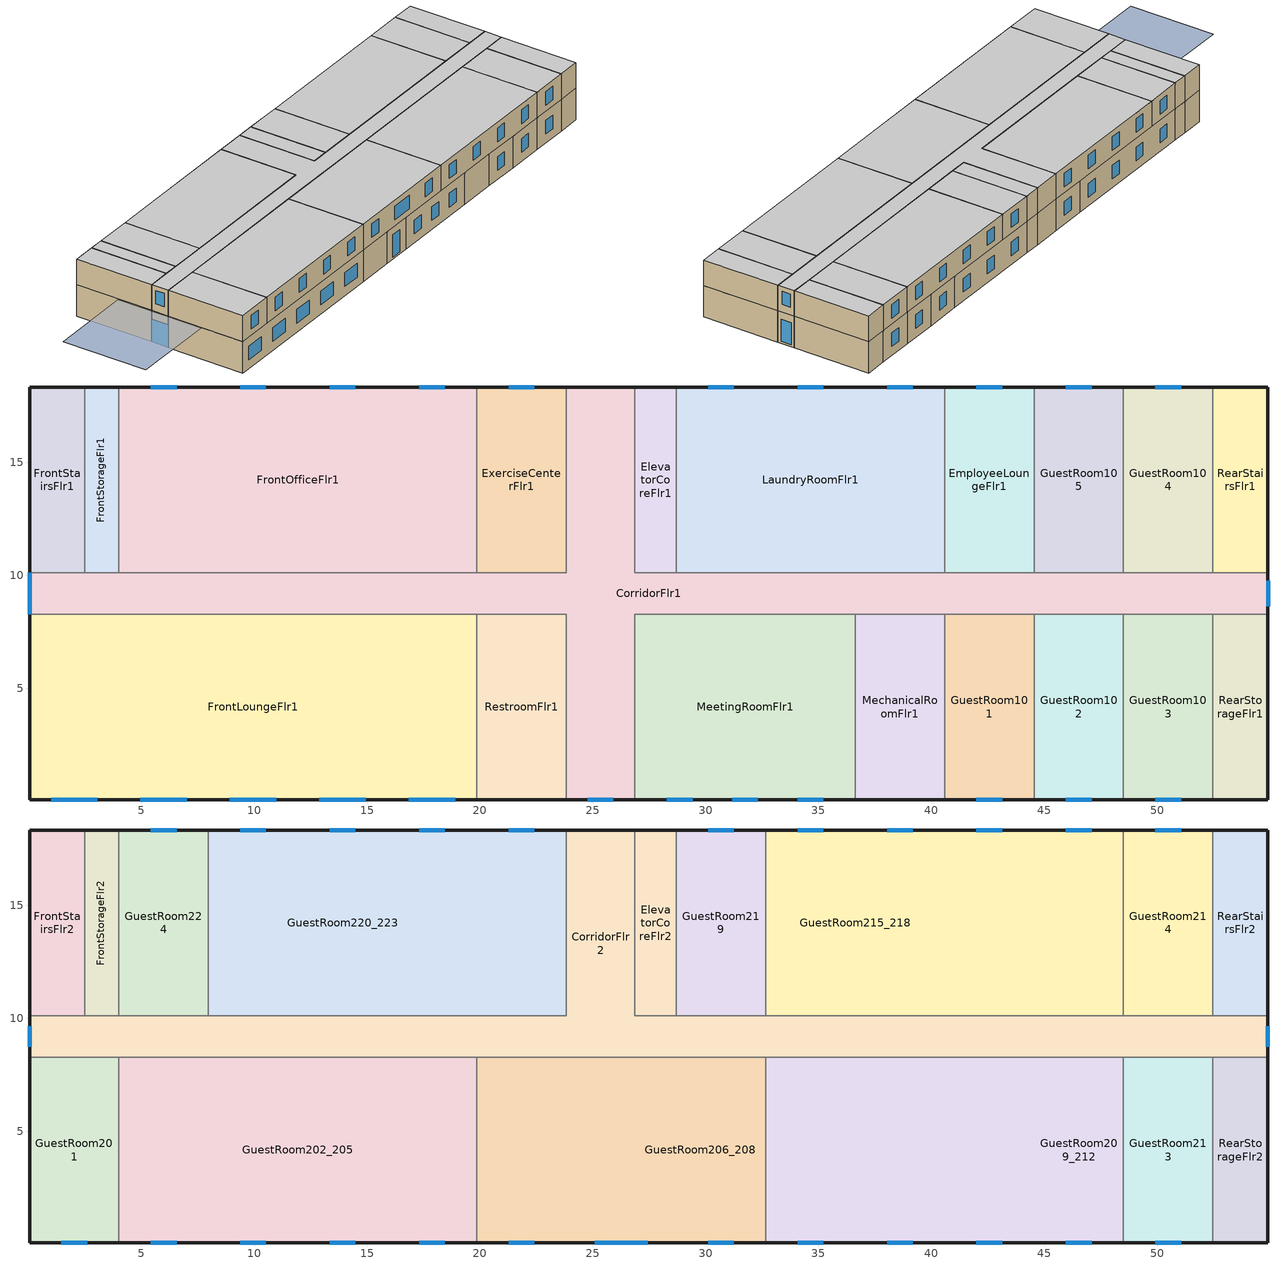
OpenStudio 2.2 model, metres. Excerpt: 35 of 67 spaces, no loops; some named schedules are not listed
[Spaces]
GuestRoom103
 floor ground: 52.47,8.28 52.47,0.05 48.51,0.05 48.51,8.28 z0
 wall outside: 48.51,0.05 52.47,0.05 z0:3.35
 wall to CorridorFlr1: 52.47,8.28 48.51,8.28 z0:3.35
 wall to RearStorageFlr1: 52.47,0.05 52.47,8.28 z0:3.35
 wall to GuestRoom102: 48.51,8.28 48.51,0.05 z0:3.35
 window: 49.92,0.05 51.06,0.05 z0.95:2.4
FrontStorageFlr1
 floor ground: 4.01,18.34 4.01,10.11 2.49,10.11 2.49,18.34 z0
 wall outside: 4.01,18.34 2.49,18.34 z0:3.35
 wall to FrontOfficeFlr1: 4.01,10.11 4.01,18.34 z0:3.35
 wall to CorridorFlr1: 2.49,10.11 4.01,10.11 z0:3.35
 wall to FrontStairsFlr1: 2.49,18.34 2.49,10.11 z0:3.35
CorridorFlr1
 floor ground: 26.87,18.34 26.87,10.11 54.91,10.11 54.91,8.28 26.87,8.28 26.87,0.05 23.82,0.05 23.82,8.28 0.05,8.28 0.05,10.11 23.82,10.11 23.82,18.34 z0
 wall outside: 0.05,10.11 0.05,8.28 / 23.82,0.05 26.87,0.05 / 54.91,8.28 54.91,10.11 / 26.87,18.34 23.82,18.34 z0:3.35
 wall to RearStairsFlr1: 54.91,10.11 52.47,10.11 z0:3.35
 wall to FrontLoungeFlr1: 0.05,8.28 19.86,8.28 z0:3.35
 wall to GuestRoom104: 52.47,10.11 48.51,10.11 z0:3.35
 wall to LaundryRoomFlr1: 40.59,10.11 28.7,10.11 z0:3.35
 wall to MeetingRoomFlr1: 26.87,0.05 26.87,8.28 36.62,8.28 z0:3.35
 wall to ElevatorCoreFlr1: 28.7,10.11 26.87,10.11 26.87,18.34 z0:3.35
 wall to RestroomFlr1: 19.86,8.28 23.82,8.28 23.82,0.05 z0:3.35
 wall to GuestRoom102: 44.55,8.28 48.51,8.28 z0:3.35
 wall to FrontStairsFlr1: 2.49,10.11 0.05,10.11 z0:3.35
 wall to RearStorageFlr1: 52.47,8.28 54.91,8.28 z0:3.35
 wall to MechanicalRoomFlr1: 36.62,8.28 40.59,8.28 z0:3.35
 wall to ExerciseCenterFlr1: 23.82,18.34 23.82,10.11 19.86,10.11 z0:3.35
 wall to EmployeeLoungeFlr1: 44.55,10.11 40.59,10.11 z0:3.35
 wall to GuestRoom101: 40.59,8.28 44.55,8.28 z0:3.35
 wall to GuestRoom105: 48.51,10.11 44.55,10.11 z0:3.35
 wall to FrontOfficeFlr1: 19.86,10.11 4.01,10.11 z0:3.35
 window: 0.05,10.11 0.05,8.28 z0:2.44; 24.78,0.05 25.92,0.05 / 54.91,8.62 54.91,9.76 z0.19:2.55
MechanicalRoomFlr1
 floor ground: 40.59,8.28 40.59,0.05 36.62,0.05 36.62,8.28 z0
 wall outside: 36.62,0.05 40.59,0.05 z0:3.35
 wall to GuestRoom101: 40.59,0.05 40.59,8.28 z0:3.35
 wall to MeetingRoomFlr1: 36.62,8.28 36.62,0.05 z0:3.35
FrontLoungeFlr1
 floor ground: 19.86,8.28 19.86,0.05 0.05,0.05 0.05,8.28 z0
 wall outside: 0.05,8.28 0.05,0.05 19.86,0.05 z0:3.35
 wall to RestroomFlr1: 19.86,0.05 19.86,8.28 z0:3.35
 window: 16.85,0.05 18.91,0.05 / 12.89,0.05 14.94,0.05 / 8.93,0.05 10.98,0.05 / 1,0.05 3.06,0.05 / 4.97,0.05 7.02,0.05 z0.95:2.4
GuestRoom102
 floor ground: 48.51,8.28 48.51,0.05 44.55,0.05 44.55,8.28 z0
 wall outside: 44.55,0.05 48.51,0.05 z0:3.35
 wall to GuestRoom101: 44.55,8.28 44.55,0.05 z0:3.35
 window: 45.96,0.05 47.1,0.05 z0.95:2.4
GuestRoom104
 floor ground: 52.47,18.34 52.47,10.11 48.51,10.11 48.51,18.34 z0
 wall outside: 52.47,18.34 48.51,18.34 z0:3.35
 wall to GuestRoom105: 48.51,18.34 48.51,10.11 z0:3.35
 wall to RearStairsFlr1: 52.47,10.11 52.47,18.34 z0:3.35
 window: 51.06,18.34 49.92,18.34 z0.95:2.4
ExerciseCenterFlr1
 floor ground: 23.82,18.34 23.82,10.11 19.86,10.11 19.86,18.34 z0
 wall outside: 23.82,18.34 19.86,18.34 z0:3.35
 wall to FrontOfficeFlr1: 19.86,18.34 19.86,10.11 z0:3.35
 window: 22.41,18.34 21.27,18.34 z0.95:2.4
FrontStairsFlr1
 floor ground: 2.49,18.34 2.49,10.11 0.05,10.11 0.05,18.34 z0
 wall outside: 2.49,18.34 0.05,18.34 0.05,10.11 z0:3.35
RestroomFlr1
 floor ground: 23.82,8.28 23.82,0.05 19.86,0.05 19.86,8.28 z0
 wall outside: 19.86,0.05 23.82,0.05 z0:3.35
MeetingRoomFlr1
 floor ground: 36.62,8.28 36.62,0.05 26.87,0.05 26.87,8.28 z0
 wall outside: 26.87,0.05 36.62,0.05 z0:3.35
 window: 34.07,0.05 35.21,0.05 / 28.28,0.05 29.42,0.05 / 31.18,0.05 32.32,0.05 z0.95:2.4
LaundryRoomFlr1
 floor ground: 40.59,18.34 40.59,10.11 28.7,10.11 28.7,18.34 z0
 wall outside: 40.59,18.34 28.7,18.34 z0:3.35
 wall to EmployeeLoungeFlr1: 40.59,10.11 40.59,18.34 z0:3.35
 wall to ElevatorCoreFlr1: 28.7,18.34 28.7,10.11 z0:3.35
 window: 39.18,18.34 38.04,18.34 / 31.25,18.34 30.11,18.34 / 35.21,18.34 34.07,18.34 z0.95:2.4
FrontOfficeFlr1
 floor ground: 19.86,18.34 19.86,10.11 4.01,10.11 4.01,18.34 z0
 wall outside: 19.86,18.34 4.01,18.34 z0:3.35
 window: 14.49,18.34 13.35,18.34 / 10.52,18.34 9.39,18.34 / 18.45,18.34 17.31,18.34 / 6.56,18.34 5.42,18.34 z0.95:2.4
ElevatorCoreFlr1
 floor ground: 28.7,18.34 28.7,10.11 26.87,10.11 26.87,18.34 z0
 wall outside: 28.7,18.34 26.87,18.34 z0:3.35
RearStairsFlr1
 floor ground: 54.91,18.34 54.91,10.11 52.47,10.11 52.47,18.34 z0
 wall outside: 54.91,10.11 54.91,18.34 52.47,18.34 z0:3.35
EmployeeLoungeFlr1
 floor ground: 44.55,18.34 44.55,10.11 40.59,10.11 40.59,18.34 z0
 wall outside: 44.55,18.34 40.59,18.34 z0:3.35
 wall to GuestRoom105: 44.55,10.11 44.55,18.34 z0:3.35
 window: 43.14,18.34 42,18.34 z0.95:2.4
RearStorageFlr1
 floor ground: 54.91,8.28 54.91,0.05 52.47,0.05 52.47,8.28 z0
 wall outside: 52.47,0.05 54.91,0.05 54.91,8.28 z0:3.35
GuestRoom101
 floor ground: 44.55,8.28 44.55,0.05 40.59,0.05 40.59,8.28 z0
 wall outside: 40.59,0.05 44.55,0.05 z0:3.35
 window: 42,0.05 43.14,0.05 z0.95:2.4
GuestRoom105
 floor ground: 48.51,18.34 48.51,10.11 44.55,10.11 44.55,18.34 z0
 wall outside: 48.51,18.34 44.55,18.34 z0:3.35
 window: 47.1,18.34 45.96,18.34 z0.95:2.4
CorridorFlr2
 floor to CorridorFlr1: 26.87,18.34 26.87,10.11 54.91,10.11 54.91,8.28 0.05,8.28 0.05,10.11 23.82,10.11 23.82,18.34 z3.35
 wall outside: 0.05,10.11 0.05,8.28 / 54.91,8.28 54.91,10.11 / 26.87,18.34 23.82,18.34 z3.35:6.1
 wall to GuestRoom201: 0.05,8.28 4.01,8.28 z3.35:6.1
 wall to GuestRoom213: 48.51,8.28 52.47,8.28 z3.35:6.1
 wall to GuestRoom219: 32.66,10.11 28.7,10.11 z3.35:6.1
 wall to GuestRoom209_212: 32.66,8.28 48.51,8.28 z3.35:6.1
 wall to FrontStorageFlr2: 4.01,10.11 2.49,10.11 z3.35:6.1
 wall to RearStairsFlr2: 54.91,10.11 52.47,10.11 z3.35:6.1
 wall to ElevatorCoreFlr2: 28.7,10.11 26.87,10.11 26.87,18.34 z3.35:6.1
 wall to GuestRoom215_218: 48.51,10.11 32.66,10.11 z3.35:6.1
 wall to RearStorageFlr2: 52.47,8.28 54.91,8.28 z3.35:6.1
 wall to FrontStairsFlr2: 2.49,10.11 0.05,10.11 z3.35:6.1
 wall to GuestRoom206_208: 19.86,8.28 32.66,8.28 z3.35:6.1
 wall to GuestRoom220_223: 23.82,18.34 23.82,10.11 7.97,10.11 z3.35:6.1
 wall to GuestRoom202_205: 4.01,8.28 19.86,8.28 z3.35:6.1
 wall to GuestRoom224: 7.97,10.11 4.01,10.11 z3.35:6.1
 wall to GuestRoom214: 52.47,10.11 48.51,10.11 z3.35:6.1
 window: 0.05,9.66 0.05,8.73 / 54.91,8.73 54.91,9.66 z4.19:5.61
 ceiling to CorridorFlr3: 54.91,8.28 54.91,10.11 26.87,10.11 26.87,18.34 23.82,18.34 23.82,10.11 0.05,10.11 0.05,8.28 z6.1
GuestRoom201
 floor to FrontLoungeFlr1: 4.01,8.28 4.01,0.05 0.05,0.05 0.05,8.28 z3.35
 wall outside: 0.05,8.28 0.05,0.05 4.01,0.05 z3.35:6.1
 wall to GuestRoom202_205: 4.01,0.05 4.01,8.28 z3.35:6.1
 window: 1.46,0.05 2.6,0.05 z4:5.45
 ceiling to GuestRoom301: 4.01,0.05 4.01,8.28 0.05,8.28 0.05,0.05 z6.1
GuestRoom220_223
 floor to FrontOfficeFlr1: 19.86,18.34 19.86,10.11 7.97,10.11 7.97,18.34 z3.35
 floor to ExerciseCenterFlr1: 23.82,18.34 23.82,10.11 19.86,10.11 19.86,18.34 z3.35
 wall outside: 23.82,18.34 7.97,18.34 z3.35:6.1
 wall to GuestRoom224: 7.97,18.34 7.97,10.11 z3.35:6.1
 window: 22.41,18.34 21.27,18.34 / 18.45,18.34 17.31,18.34 / 14.49,18.34 13.35,18.34 / 10.52,18.34 9.39,18.34 z4:5.45
 ceiling to GuestRoom320_323: 23.82,10.11 23.82,18.34 7.97,18.34 7.97,10.11 z6.1
GuestRoom202_205
 floor to FrontLoungeFlr1: 19.86,8.28 19.86,0.05 4.01,0.05 4.01,8.28 z3.35
 wall outside: 4.01,0.05 19.86,0.05 z3.35:6.1
 wall to GuestRoom206_208: 19.86,0.05 19.86,8.28 z3.35:6.1
 window: 17.31,0.05 18.45,0.05 / 9.39,0.05 10.52,0.05 / 13.35,0.05 14.49,0.05 / 5.42,0.05 6.56,0.05 z4:5.45
 ceiling to GuestRoom302_305: 19.86,0.05 19.86,8.28 4.01,8.28 4.01,0.05 z6.1
GuestRoom219
 floor to LaundryRoomFlr1: 32.66,18.34 32.66,10.11 28.7,10.11 28.7,18.34 z3.35
 wall outside: 32.66,18.34 28.7,18.34 z3.35:6.1
 wall to GuestRoom215_218: 32.66,10.11 32.66,18.34 z3.35:6.1
 wall to ElevatorCoreFlr2: 28.7,18.34 28.7,10.11 z3.35:6.1
 window: 31.25,18.34 30.11,18.34 z4:5.45
 ceiling to GuestRoom319: 32.66,10.11 32.66,18.34 28.7,18.34 28.7,10.11 z6.1
GuestRoom215_218
 floor to EmployeeLoungeFlr1: 44.55,18.34 44.55,10.11 40.59,10.11 40.59,18.34 z3.35
 floor to LaundryRoomFlr1: 40.59,18.34 40.59,10.11 32.66,10.11 32.66,18.34 z3.35
 floor to GuestRoom105: 48.51,18.34 48.51,10.11 44.55,10.11 44.55,18.34 z3.35
 wall outside: 48.51,18.34 32.66,18.34 z3.35:6.1
 wall to GuestRoom214: 48.51,10.11 48.51,18.34 z3.35:6.1
 window: 43.14,18.34 42,18.34 / 39.18,18.34 38.04,18.34 / 47.1,18.34 45.96,18.34 / 35.21,18.34 34.07,18.34 z4:5.45
 ceiling to GuestRoom315_318: 48.51,10.11 48.51,18.34 32.66,18.34 32.66,10.11 z6.1
GuestRoom213
 floor to GuestRoom103: 52.47,8.28 52.47,0.05 48.51,0.05 48.51,8.28 z3.35
 wall outside: 48.51,0.05 52.47,0.05 z3.35:6.1
 wall to GuestRoom209_212: 48.51,8.28 48.51,0.05 z3.35:6.1
 wall to RearStorageFlr2: 52.47,0.05 52.47,8.28 z3.35:6.1
 window: 49.92,0.05 51.06,0.05 z4:5.45
 ceiling to GuestRoom313: 52.47,0.05 52.47,8.28 48.51,8.28 48.51,0.05 z6.1
FrontStorageFlr2
 floor to FrontStorageFlr1: 4.01,18.34 4.01,10.11 2.49,10.11 2.49,18.34 z3.35
 wall outside: 4.01,18.34 2.49,18.34 z3.35:6.1
 wall to FrontStairsFlr2: 2.49,18.34 2.49,10.11 z3.35:6.1
 wall to GuestRoom224: 4.01,10.11 4.01,18.34 z3.35:6.1
 ceiling to FrontStorageFlr3: 4.01,10.11 4.01,18.34 2.49,18.34 2.49,10.11 z6.1
GuestRoom206_208
 floor to RestroomFlr1: 23.82,8.28 23.82,0.05 19.86,0.05 19.86,8.28 z3.35
 floor to CorridorFlr1: 26.87,8.28 26.87,0.05 23.82,0.05 23.82,8.28 z3.35
 floor to MeetingRoomFlr1: 32.66,8.28 32.66,0.05 26.87,0.05 26.87,8.28 z3.35
 wall outside: 19.86,0.05 32.66,0.05 z3.35:6.1
 wall to GuestRoom209_212: 32.66,0.05 32.66,8.28 z3.35:6.1
 window: 25.08,0.05 27.44,0.05 / 21.27,0.05 22.41,0.05 / 30.11,0.05 31.25,0.05 z4:5.45
 ceiling to GuestRoom306_308: 32.66,0.05 32.66,8.28 19.86,8.28 19.86,0.05 z6.1
RearStorageFlr2
 floor to RearStorageFlr1: 54.91,8.28 54.91,0.05 52.47,0.05 52.47,8.28 z3.35
 wall outside: 52.47,0.05 54.91,0.05 54.91,8.28 z3.35:6.1
 ceiling to RearStorageFlr3: 54.91,0.05 54.91,8.28 52.47,8.28 52.47,0.05 z6.1
ElevatorCoreFlr2
 floor to ElevatorCoreFlr1: 28.7,18.34 28.7,10.11 26.87,10.11 26.87,18.34 z3.35
 wall outside: 28.7,18.34 26.87,18.34 z3.35:6.1
 ceiling to ElevatorCoreFlr3: 28.7,10.11 28.7,18.34 26.87,18.34 26.87,10.11 z6.1
GuestRoom224
 floor to FrontOfficeFlr1: 7.97,18.34 7.97,10.11 4.01,10.11 4.01,18.34 z3.35
 wall outside: 7.97,18.34 4.01,18.34 z3.35:6.1
 window: 6.56,18.34 5.42,18.34 z4:5.45
 ceiling to GuestRoom324: 7.97,10.11 7.97,18.34 4.01,18.34 4.01,10.11 z6.1
RearStairsFlr2
 floor to RearStairsFlr1: 54.91,18.34 54.91,10.11 52.47,10.11 52.47,18.34 z3.35
 wall outside: 54.91,10.11 54.91,18.34 52.47,18.34 z3.35:6.1
 wall to GuestRoom214: 52.47,18.34 52.47,10.11 z3.35:6.1
 ceiling to RearStairsFlr3: 54.91,10.11 54.91,18.34 52.47,18.34 52.47,10.11 z6.1
FrontStairsFlr2
 floor to FrontStairsFlr1: 2.49,18.34 2.49,10.11 0.05,10.11 0.05,18.34 z3.35
 wall outside: 2.49,18.34 0.05,18.34 0.05,10.11 z3.35:6.1
 ceiling to FrontStairsFlr3: 2.49,10.11 2.49,18.34 0.05,18.34 0.05,10.11 z6.1
GuestRoom209_212
 floor to GuestRoom102: 48.51,8.28 48.51,0.05 44.55,0.05 44.55,8.28 z3.35
 floor to GuestRoom101: 44.55,8.28 44.55,0.05 40.59,0.05 40.59,8.28 z3.35
 floor to MeetingRoomFlr1: 36.62,8.28 36.62,0.05 32.66,0.05 32.66,8.28 z3.35
 floor to MechanicalRoomFlr1: 40.59,8.28 40.59,0.05 36.62,0.05 36.62,8.28 z3.35
 wall outside: 32.66,0.05 48.51,0.05 z3.35:6.1
 window: 34.07,0.05 35.21,0.05 / 38.04,0.05 39.18,0.05 / 45.96,0.05 47.1,0.05 / 42,0.05 43.14,0.05 z4:5.45
 ceiling to GuestRoom309_312: 48.51,0.05 48.51,8.28 32.66,8.28 32.66,0.05 z6.1
GuestRoom214
 floor to GuestRoom104: 52.47,18.34 52.47,10.11 48.51,10.11 48.51,18.34 z3.35
 wall outside: 52.47,18.34 48.51,18.34 z3.35:6.1
 window: 51.06,18.34 49.92,18.34 z4:5.45
 ceiling to GuestRoom314: 52.47,10.11 52.47,18.34 48.51,18.34 48.51,10.11 z6.1
shading: 0,4.57 0,13.72 -9.14,13.72 -9.14,4.57 z3.35
[Site]
Resolute_NU_CAN: Latitude {deg}=74.72; Longitude {deg}=-94.98; Time Zone {hr}=-6; Elevation {m}=67; Terrain=Suburbs
[Building]
-SmallHotel-NECB HDD Method-CAN_NU_Resolute.719240_CWEC.epw created: 2017-11-09 21:56:26 +0000: North Axis {deg}=180; Default Construction Set=NECB 2011 - SmHotel - WholeBuilding - NECB HDD Method at hdd = 12471.0; Standards Number of Stories=4; Standards Number of Above Ground Stories=0; Standards Building Type=SmallHotel
[Site:WaterMainsTemperature]
Calculation Method=Correlation; Annual Average Outdoor Air Temperature {C}=-16.5333; Maximum Difference In Monthly Average Outdoor Air Temperatures {deltaC}=35.9
[Site:GroundTemperature:BuildingSurface]
19.527, 19.502, 19.536, 19.598, 20.002, 21.64, 22.225, 22.375, 21.449, 20.121, 19.802, 19.633
[SizingPeriod:DesignDay] Barometric Pressure {Pa}=100523; Sky Clearness=0; Rain Indicator=0; Snow Indicator=0; Day of Month=21; Daylight Saving Time Indicator=0; Humidity Indicating Type=Wetbulb; Dry-Bulb Temperature Range Modifier Type=DefaultMultipliers
Name | Maximum Dry-Bulb Temperature {C} | Daily Dry-Bulb Temperature Range {deltaC} | Humidity Indicating Conditions at Maximum Dry-Bulb | Wind Speed {m/s} | Wind Direction {deg} | Month | Day Type | Solar Model Indicator | ASHRAE Taub | ASHRAE Taud
Resolute Ann Htg 99.6% Condns DB | -42.5 | 0 | -42.5 | 4 | 330 | 2 | WinterDesignDay | ASHRAEClearSky
Resolute Ann Clg .4% Condns DB=>MWB | 10.8 | 4.7 | 7.7 | 5.6 | 140 | 7 | SummerDesignDay | ASHRAETau | 0.332 | 2.238
[Material:NoMass] Thermal Absorptance=0.9; Solar Absorptance=0.7
Name | Roughness | Thermal Resistance {m2-K/W} | Visible Absorptance
CP02 CARPET PAD | VeryRough | 0.21648 | 0.8
Typical Insulation R-13.06 1 | Smooth | 6.78179 | 0.7
Typical Carpet Pad 1 | Smooth | 0.21648 | 0.8
Typical Insulation R-10.11 1 | Smooth | 5.19354 | 0.7
Typical Insulation R-19.63 1 | Smooth | 7.04224 | 0.7
Typical Carpet Pad 2 | Smooth | 2.57255 | 0.8
Typical Carpet Pad 3 | Smooth | 4.69593 | 0.8
Typical Insulation R-0.58 1 | Smooth | 0.624982 | 0.7
Typical Insulation R-1.15 1 | Smooth | 0.625 | 0.7
[Material]
Name | Roughness | Thickness {m} | Conductivity {W/m-K} | Density {kg/m3} | Specific Heat {J/kg-K} | Thermal Absorptance | Solar Absorptance | Visible Absorptance
100mm Normalweight concrete floor | MediumSmooth | 0.1016 | 2.31 | 2322 | 832
G01 13mm gypsum board | Smooth | 0.0127 | 0.16 | 800 | 1090 | 0.9 | 0.7 | 0.5
G05 25mm wood | MediumSmooth | 0.0254 | 0.15 | 608 | 1630 | 0.9 | 0.5 | 0.5
4 in. Normalweight Concrete Floor 1 | MediumRough | 0.1016 | 2.31 | 2322 | 832 | 0.9 | 0.7 | 0.7
1IN Stucco 1 | Smooth | 0.0253 | 0.6918 | 1858 | 837 | 0.9 | 0.7 | 0.92
8IN CONCRETE HW RefBldg 1 | Rough | 0.2032 | 1.311 | 2240 | 836.8 | 0.9 | 0.7 | 0.7
1/2IN Gypsum 1 | Smooth | 0.0127 | 0.16 | 784.9 | 830 | 0.9 | 0.4 | 0.4
Metal Roof Surface 1; F08 Metal surface 1 | Smooth | 0.0008 | 45.28 | 7824 | 500 | 0.9 | 0.7 | 0.7
6 in. Normalweight Concrete Floor 1; 6 in. Normalweight Concrete Floor 2 | MediumRough | 0.1524 | 2.31 | 2322 | 832 | 0.9 | 0.7 | 0.7
[Construction]
Typical Interior Floor: 100mm Normalweight concrete floor, CP02 CARPET PAD
Typical Interior Wall: G01 13mm gypsum board, G01 13mm gypsum board
Typical Interior Ceiling: CP02 CARPET PAD, 100mm Normalweight concrete floor
Typical Interior Window: Clear 3mm
Typical Interior Door; Typical Interior Partition: G05 25mm wood
Customized opaque construction Typical Insulated Exterior Mass Floor R-15.63 to conductance of 0.142: Typical Insulation R-13.06 1, 4 in. Normalweight Concrete Floor 1, Typical Carpet Pad 1
Customized opaque construction Typical Insulated Exterior Mass Wall R-12.5 to conductance of 0.183: 1IN Stucco 1, 8IN CONCRETE HW RefBldg 1, Typical Insulation R-10.11 1, 1/2IN Gypsum 1
Customized opaque construction Typical Insulated Metal Building Roof R-20.41 to conductance of 0.142: Metal Roof Surface 1, Typical Insulation R-19.63 1
Customized opaque construction Typical Insulated Carpeted 6in Slab Floor to conductance of 0.379: 6 in. Normalweight Concrete Floor 1, Typical Carpet Pad 2
Customized opaque construction Typical Insulated Carpeted 6in Slab Floor to conductance of 0.21: 6 in. Normalweight Concrete Floor 2, Typical Carpet Pad 3
Customized Fenestration: cond=0.160 tvis=0.220 tsol=0.232: Customized Fenestration:: cond=0.160 tvis=0.220 tsol=0.232
Customized opaque construction Typical Insulated Metal Door R-1.43 to conductance of 1.6: F08 Metal surface 1, Typical Insulation R-0.58 1
Customized Fenestration: cond=0.160 tvis=0.441 tsol=0.279: Customized Fenestration:: cond=0.160 tvis=0.441 tsol=0.279
Customized opaque construction Typical Overhead Door R-2.0 to conductance of 1.6: Typical Insulation R-1.15 1
Customized Fenestration: cond=0.160 tvis=0.294 tsol=0.332: Customized Fenestration:: cond=0.160 tvis=0.294 tsol=0.332
Customized Fenestration: cond=0.160 tvis=0.898 tsol=0.837: Customized Fenestration:: cond=0.160 tvis=0.898 tsol=0.837
[DefaultConstructionSet]
NECB 2011 - SmHotel - WholeBuilding - NECB HDD Method at hdd = 12471.0: Default Exterior Surface Constructions=NECB 2011 - SmHotel - WholeBuilding - NECB HDD Method at hdd = 12471.0; Default Interior Surface Constructions=Default Surface Constructions 2; Default Ground Contact Surface Constructions=NECB 2011 - SmHotel - WholeBuilding - NECB HDD Method at hdd = 12471.0 1; Default Exterior SubSurface Constructions=NECB 2011 - SmHotel - WholeBuilding - NECB HDD Method at hdd = 12471.0; Default Interior SubSurface Constructions=Default Sub Surface Constructions 2; Interior Partition Construction=Typical Interior Partition
[DefaultSurfaceConstructions]
Name | Floor Construction | Wall Construction | Roof Ceiling Construction
Default Surface Constructions 2 | Typical Interior Floor | Typical Interior Wall | Typical Interior Ceiling
NECB 2011 - SmHotel - WholeBuilding - NECB HDD Method at hdd = 12471.0 | Customized opaque construction Typical Insulated Exterior Mass Floor R-15.63 to conductance of 0.142 | Customized opaque construction Typical Insulated Exterior Mass Wall R-12.5 to conductance of 0.183 | Customized opaque construction Typical Insulated Metal Building Roof R-20.41 to conductance of 0.142
NECB 2011 - SmHotel - WholeBuilding - NECB HDD Method at hdd = 12471.0 1 | Customized opaque construction Typical Insulated Carpeted 6in Slab Floor to conductance of 0.379 | Customized opaque construction Typical Insulated Carpeted 6in Slab Floor to conductance of 0.21 | Customized opaque construction Typical Insulated Carpeted 6in Slab Floor to conductance of 0.21
[DefaultSubSurfaceConstructions]
Name | Fixed Window Construction | Operable Window Construction | Door Construction | Glass Door Construction | Overhead Door Construction | Skylight Construction | Tubular Daylight Dome Construction | Tubular Daylight Diffuser Construction
Default Sub Surface Constructions 2 | Typical Interior Window | Typical Interior Window | Typical Interior Door
NECB 2011 - SmHotel - WholeBuilding - NECB HDD Method at hdd = 12471.0 | Customized Fenestration: cond=0.160 tvis=0.220 tsol=0.232 | Customized Fenestration: cond=0.160 tvis=0.220 tsol=0.232 | Customized opaque construction Typical Insulated Metal Door R-1.43 to conductance of 1.6 | Customized Fenestration: cond=0.160 tvis=0.441 tsol=0.279 | Customized opaque construction Typical Overhead Door R-2.0 to conductance of 1.6 | Customized Fenestration: cond=0.160 tvis=0.294 tsol=0.332 | Customized Fenestration: cond=0.160 tvis=0.898 tsol=0.837 | Customized Fenestration: cond=0.160 tvis=0.898 tsol=0.837
[WindowMaterial:Glazing]
Clear 3mm: Optical Data Type=SpectralAverage; Thickness {m}=0.003; Solar Transmittance at Normal Incidence=0.837; Front Side Solar Reflectance at Normal Incidence=0.075; Back Side Solar Reflectance at Normal Incidence=0.075; Visible Transmittance at Normal Incidence=0.898; Front Side Visible Reflectance at Normal Incidence=0.081; Back Side Visible Reflectance at Normal Incidence=0.081; Infrared Transmittance at Normal Incidence=0; Front Side Infrared Hemispherical Emissivity=0.84; Back Side Infrared Hemispherical Emissivity=0.84; Conductivity {W/m-K}=0.9; Dirt Correction Factor for Solar and Visible Transmittance=1; Solar Diffusing=No
[WindowMaterial:SimpleGlazingSystem] U-Factor {W/m2-K}=1.6; Solar Heat Gain Coefficient=0.6; Visible Transmittance=0.21
Customized Fenestration:: cond=0.160 tvis=0.220 tsol=0.232; Customized Fenestration:: cond=0.160 tvis=0.441 tsol=0.279; Customized Fenestration:: cond=0.160 tvis=0.294 tsol=0.332; Customized Fenestration:: cond=0.160 tvis=0.898 tsol=0.837
[Space]
Name | Space Type | Building Story | Thermal Zone
GuestRoom103 | Space Function Hway lodging - rooms | BuildingStory1 | Sp-GuestRoom103 Sys-1 Flr-1 Sch-F HPlcmt-south ZN
GuestRoom209_212 | Space Function Hway lodging - rooms | BuildingStory2 | Sp-GuestRoom209_212 Sys-1 Flr-2 Sch-F HPlcmt-south ZN
CorridorFlr2 | Space Function Corr. >= 2.4m wide-sch-F | BuildingStory2 | Sp-CorridorFlr2 Sys-3 Flr-2 Sch-F HPlcmt-north ZN
FrontStairsFlr2 | Space Function Stairway-sch-F | BuildingStory2 | Sp-FrontStairsFlr2 Sys-3 Flr-2 Sch-F HPlcmt-west ZN
FrontStorageFlr1 | Space Function Storage area - occsens | BuildingStory1 | Sp-FrontStorageFlr1 Sys-4 Flr-1 Sch-E HPlcmt-north ZN
GuestRoom105 | Space Function Hway lodging - rooms | BuildingStory1 | Sp-GuestRoom105 Sys-1 Flr-1 Sch-F HPlcmt-north ZN
CorridorFlr1 | Space Function Corr. >= 2.4m wide-sch-F | BuildingStory1 | Sp-CorridorFlr1 Sys-3 Flr-1 Sch-F HPlcmt-north ZN
GuestRoom224 | Space Function Hway lodging - rooms | BuildingStory2 | Sp-GuestRoom224 Sys-1 Flr-2 Sch-F HPlcmt-north ZN
MechanicalRoomFlr1 | Space Function Electrical/Mechanical-sch-F | BuildingStory1 | Sp-MechanicalRoomFlr1 Sys-3 Flr-1 Sch-F HPlcmt-south ZN
GuestRoom215_218 | Space Function Hway lodging - rooms | BuildingStory2 | Sp-GuestRoom215_218 Sys-1 Flr-2 Sch-F HPlcmt-north ZN
GuestRoom201 | Space Function Hway lodging - rooms | BuildingStory2 | Sp-GuestRoom201 Sys-1 Flr-2 Sch-F HPlcmt-west ZN
ElevatorCoreFlr1 | Space Function Lobby - elevator | BuildingStory1 | Sp-ElevatorCoreFlr1 Sys-3 Flr-1 Sch-C HPlcmt-north ZN
GuestRoom220_223 | Space Function Hway lodging - rooms | BuildingStory2 | Sp-GuestRoom220_223 Sys-1 Flr-2 Sch-F HPlcmt-north ZN
FrontLoungeFlr1 | Space Function Hotel/Motel - lobby | BuildingStory1 | Sp-FrontLoungeFlr1 Sys-3 Flr-1 Sch-H HPlcmt-south ZN
GuestRoom101 | Space Function Hway lodging - rooms | BuildingStory1 | Sp-GuestRoom101 Sys-1 Flr-1 Sch-F HPlcmt-south ZN
GuestRoom102 | Space Function Hway lodging - rooms | BuildingStory1 | Sp-GuestRoom102 Sys-1 Flr-1 Sch-F HPlcmt-south ZN
GuestRoom202_205 | Space Function Hway lodging - rooms | BuildingStory2 | Sp-GuestRoom202_205 Sys-1 Flr-2 Sch-F HPlcmt-south ZN
GuestRoom104 | Space Function Hway lodging - rooms | BuildingStory1 | Sp-GuestRoom104 Sys-1 Flr-1 Sch-F HPlcmt-north ZN
ExerciseCenterFlr1 | Space Function Gym - fitness | BuildingStory1 | Sp-ExerciseCenterFlr1 Sys-3 Flr-1 Sch-B HPlcmt-north ZN
FrontStairsFlr1 | Space Function Stairway-sch-F | BuildingStory1 | Sp-FrontStairsFlr1 Sys-3 Flr-1 Sch-F HPlcmt-west ZN
RestroomFlr1 | Space Function Washroom-sch-F | BuildingStory1 | Sp-RestroomFlr1 Sys-3 Flr-1 Sch-F HPlcmt-south ZN
GuestRoom219 | Space Function Hway lodging - rooms | BuildingStory2 | Sp-GuestRoom219 Sys-1 Flr-2 Sch-F HPlcmt-north ZN
GuestRoom213 | Space Function Hway lodging - rooms | BuildingStory2 | Sp-GuestRoom213 Sys-1 Flr-2 Sch-F HPlcmt-south ZN
MeetingRoomFlr1 | Space Function Electrical/Mechanical-sch-F | BuildingStory1 | Sp-MeetingRoomFlr1 Sys-3 Flr-1 Sch-F HPlcmt-south ZN
RearStorageFlr2 | Space Function Storage area - occsens | BuildingStory2 | Sp-RearStorageFlr2 Sys-4 Flr-2 Sch-E HPlcmt-east ZN
FrontStorageFlr2 | Space Function Storage area - occsens | BuildingStory2 | Sp-FrontStorageFlr2 Sys-4 Flr-2 Sch-E HPlcmt-north ZN
RearStairsFlr1 | Space Function Stairway-sch-F | BuildingStory1 | Sp-RearStairsFlr1 Sys-3 Flr-1 Sch-F HPlcmt-east ZN
GuestRoom206_208 | Space Function Hway lodging - rooms | BuildingStory2 | Sp-GuestRoom206_208 Sys-1 Flr-2 Sch-F HPlcmt-south ZN
ElevatorCoreFlr2 | Space Function Lobby - elevator | BuildingStory2 | Sp-ElevatorCoreFlr2 Sys-3 Flr-2 Sch-C HPlcmt-north ZN
RearStorageFlr1 | Space Function Storage area - occsens | BuildingStory1 | Sp-RearStorageFlr1 Sys-4 Flr-1 Sch-E HPlcmt-east ZN
LaundryRoomFlr1 | Space Function Storage area - occsens | BuildingStory1 | Sp-LaundryRoomFlr1 Sys-4 Flr-1 Sch-E HPlcmt-north ZN
FrontOfficeFlr1 | Space Function Office - enclosed | BuildingStory1 | Sp-FrontOfficeFlr1 Sys-3 Flr-1 Sch-A HPlcmt-north ZN
EmployeeLoungeFlr1 | Space Function Lounge/recreation | BuildingStory1 | Sp-EmployeeLoungeFlr1 Sys-3 Flr-1 Sch-B HPlcmt-north ZN
RearStairsFlr2 | Space Function Stairway-sch-F | BuildingStory2 | Sp-RearStairsFlr2 Sys-3 Flr-2 Sch-F HPlcmt-east ZN
GuestRoom214 | Space Function Hway lodging - rooms | BuildingStory2 | Sp-GuestRoom214 Sys-1 Flr-2 Sch-F HPlcmt-north ZN
[BuildingStory]
BuildingStory1; BuildingStory2
[SpaceType] Standards Building Type=Space Function
Name | Default Schedule Set | Design Specification Outdoor Air Object | Standards Space Type
Space Function Corr. >= 2.4m wide-sch-F | Space Function Corr. >= 2.4m wide-sch-F Schedule Set | Space Function Corr. >= 2.4m wide-sch-F Ventilation | Corr. >= 2.4m wide-sch-F
Space Function Lobby - elevator | Space Function Lobby - elevator Schedule Set | Space Function Lobby - elevator Ventilation | Lobby - elevator
Space Function Lounge/recreation | Space Function Lounge/recreation Schedule Set | Space Function Lounge/recreation Ventilation | Lounge/recreation
Space Function Gym - fitness | Space Function Gym - fitness Schedule Set | Space Function Gym - fitness Ventilation | Gym - fitness
Space Function Hotel/Motel - lobby | Space Function Hotel/Motel - lobby Schedule Set | Space Function Hotel/Motel - lobby Ventilation | Hotel/Motel - lobby
Space Function Office - enclosed | Space Function Office - enclosed Schedule Set | Space Function Office - enclosed Ventilation | Office - enclosed
Space Function Stairway-sch-F | Space Function Stairway-sch-F Schedule Set | Space Function Stairway-sch-F Ventilation | Stairway-sch-F
Space Function Storage area - occsens | Space Function Storage area - occsens Schedule Set | Space Function Storage area - occsens Ventilation | Storage area - occsens
Space Function Hway lodging - rooms | Space Function Hway lodging - rooms Schedule Set | Space Function Hway lodging - rooms Ventilation | Hway lodging - rooms
Space Function Electrical/Mechanical-sch-F | Space Function Electrical/Mechanical-sch-F Schedule Set | Space Function Electrical/Mechanical-sch-F Ventilation | Electrical/Mechanical-sch-F
Space Function Washroom-sch-F | Space Function Washroom-sch-F Schedule Set | Space Function Washroom-sch-F Ventilation | Washroom-sch-F
[People:Definition] Number of People Calculation Method=People/Area; Fraction Radiant=0.3
Name | People per Space Floor Area {person/m2}
Space Function Corr. >= 2.4m wide-sch-F People Definition; Space Function Storage area - occsens People Definition | 0.0100104
Space Function Electrical/Mechanical-sch-F People Definition; Space Function Stairway-sch-F People Definition | 0.0049514
Space Function Gym - fitness People Definition | 0.199993
Space Function Hotel/Motel - lobby People Definition; Space Function Lobby - elevator People Definition; Space Function Lounge/recreation People Definition | 0.0999967
Space Function Hway lodging - rooms People Definition | 0.0400417
Space Function Office - enclosed People Definition | 0.0500522
Space Function Washroom-sch-F People Definition | 0.0333681
[People] Work Efficiency Schedule=Work Efficiency Schedule; Clothing Insulation Schedule=Clothing Schedule; Air Velocity Schedule=Air Velocity Schedule
Name | People Definition | Space or SpaceType
Space Function Corr. >= 2.4m wide-sch-F People | Space Function Corr. >= 2.4m wide-sch-F People Definition | Space Function Corr. >= 2.4m wide-sch-F
Space Function Electrical/Mechanical-sch-F People | Space Function Electrical/Mechanical-sch-F People Definition | Space Function Electrical/Mechanical-sch-F
Space Function Gym - fitness People | Space Function Gym - fitness People Definition | Space Function Gym - fitness
Space Function Hotel/Motel - lobby People | Space Function Hotel/Motel - lobby People Definition | Space Function Hotel/Motel - lobby
Space Function Hway lodging - rooms People | Space Function Hway lodging - rooms People Definition | Space Function Hway lodging - rooms
Space Function Lobby - elevator People | Space Function Lobby - elevator People Definition | Space Function Lobby - elevator
Space Function Lounge/recreation People | Space Function Lounge/recreation People Definition | Space Function Lounge/recreation
Space Function Office - enclosed People | Space Function Office - enclosed People Definition | Space Function Office - enclosed
Space Function Stairway-sch-F People | Space Function Stairway-sch-F People Definition | Space Function Stairway-sch-F
Space Function Storage area - occsens People | Space Function Storage area - occsens People Definition | Space Function Storage area - occsens
Space Function Washroom-sch-F People | Space Function Washroom-sch-F People Definition | Space Function Washroom-sch-F
[Lights:Definition] Design Level Calculation Method=Watts/Area; Fraction Radiant=0.5; Fraction Visible=0.2
Name | Watts per Space Floor Area {W/m2}
Space Function Corr. >= 2.4m wide-sch-F Lights Definition | 7.09994
Space Function Electrical/Mechanical-sch-F Lights Definition | 13.2999
Space Function Gym - fitness Lights Definition | 9.79992
Space Function Hotel/Motel - lobby Lights Definition | 11.3999
Space Function Hway lodging - rooms Lights Definition | 8.09993
Space Function Lobby - elevator Lights Definition | 6.89994
Space Function Lounge/recreation Lights Definition | 8.45993
Space Function Office - enclosed Lights Definition | 11.8999
Space Function Stairway-sch-F Lights Definition | 7.39994
Space Function Storage area - occsens Lights Definition | 6.11995
Space Function Washroom-sch-F Lights Definition | 9.44992
[Lights]
Name | Lights Definition | Space or SpaceType
Space Function Corr. >= 2.4m wide-sch-F Lights | Space Function Corr. >= 2.4m wide-sch-F Lights Definition | Space Function Corr. >= 2.4m wide-sch-F
Space Function Electrical/Mechanical-sch-F Lights | Space Function Electrical/Mechanical-sch-F Lights Definition | Space Function Electrical/Mechanical-sch-F
Space Function Gym - fitness Lights | Space Function Gym - fitness Lights Definition | Space Function Gym - fitness
Space Function Hotel/Motel - lobby Lights | Space Function Hotel/Motel - lobby Lights Definition | Space Function Hotel/Motel - lobby
Space Function Hway lodging - rooms Lights | Space Function Hway lodging - rooms Lights Definition | Space Function Hway lodging - rooms
Space Function Lobby - elevator Lights | Space Function Lobby - elevator Lights Definition | Space Function Lobby - elevator
Space Function Lounge/recreation Lights | Space Function Lounge/recreation Lights Definition | Space Function Lounge/recreation
Space Function Office - enclosed Lights | Space Function Office - enclosed Lights Definition | Space Function Office - enclosed
Space Function Stairway-sch-F Lights | Space Function Stairway-sch-F Lights Definition | Space Function Stairway-sch-F
Space Function Storage area - occsens Lights | Space Function Storage area - occsens Lights Definition | Space Function Storage area - occsens
Space Function Washroom-sch-F Lights | Space Function Washroom-sch-F Lights Definition | Space Function Washroom-sch-F
[DesignSpecification:OutdoorAir] Outdoor Air Method=Sum; Outdoor Air Flow per Person {m3/s-person}=0; Outdoor Air Flow Rate {m3/s}=0; Outdoor Air Flow Air Changes per Hour {1/hr}=0
Name | Outdoor Air Flow per Floor Area {m3/s-m2}
Space Function Corr. >= 2.4m wide-sch-F Ventilation; Space Function Electrical/Mechanical-sch-F Ventilation; Space Function Stairway-sch-F Ventilation; Space Function Washroom-sch-F Ventilation | 0.0003048
Space Function Gym - fitness Ventilation | 0.0043688
Space Function Hotel/Motel - lobby Ventilation | 0.0014478
Space Function Hway lodging - rooms Ventilation | 0.0005588
Space Function Lobby - elevator Ventilation | 0.0041148
Space Function Lounge/recreation Ventilation | 0.0009398
Space Function Office - enclosed Ventilation | 0.0004318
Space Function Storage area - occsens Ventilation | 0.0003556
[DefaultScheduleSet] People Activity Level Schedule=NECB-Activity; Infiltration Schedule=Always On
Name | Number of People Schedule | Lighting Schedule | Electric Equipment Schedule
Space Function Corr. >= 2.4m wide-sch-F Schedule Set; Space Function Electrical/Mechanical-sch-F Schedule Set; Space Function Hway lodging - rooms Schedule Set; Space Function Stairway-sch-F Schedule Set; Space Function Washroom-sch-F Schedule Set | NECB-F-Occupancy | NECB-F-Lighting | NECB-F-Electric-Equipment
Space Function Gym - fitness Schedule Set; Space Function Lounge/recreation Schedule Set | NECB-B-Occupancy | NECB-B-Lighting | NECB-B-Electric-Equipment
Space Function Hotel/Motel - lobby Schedule Set | NECB-H-Occupancy | NECB-H-Lighting | NECB-H-Electric-Equipment
Space Function Lobby - elevator Schedule Set | NECB-C-Occupancy | NECB-C-Lighting | NECB-C-Electric-Equipment
Space Function Office - enclosed Schedule Set | NECB-A-Occupancy | NECB-A-Lighting | NECB-A-Electric-Equipment
Space Function Storage area - occsens Schedule Set | NECB-E-Occupancy | NECB-E-Lighting | NECB-E-Electric-Equipment
[ThermostatSetpoint:DualSetpoint]
Name | Heating Setpoint Temperature Schedule | Cooling Setpoint Temperature Schedule
Space Function Hway lodging - rooms Thermostat 36; Space Function Hway lodging - rooms Thermostat 37; Space Function Hway lodging - rooms Thermostat 38; Space Function Hway lodging - rooms Thermostat 39; Space Function Hway lodging - rooms Thermostat 40; Space Function Hway lodging - rooms Thermostat 41; Space Function Hway lodging - rooms Thermostat 42; Space Function Hway lodging - rooms Thermostat 43; Space Function Hway lodging - rooms Thermostat 44; Space Function Hway lodging - rooms Thermostat 45; Space Function Hway lodging - rooms Thermostat 46; Space Function Hway lodging - rooms Thermostat 47; Space Function Hway lodging - rooms Thermostat 48; Space Function Hway lodging - rooms Thermostat 49; Space Function Hway lodging - rooms Thermostat 50; Space Function Corr. >= 2.4m wide-sch-F Thermostat 5; Space Function Stairway-sch-F Thermostat 9; Space Function Stairway-sch-F Thermostat 10; Space Function Electrical/Mechanical-sch-F Thermostat 3; Space Function Electrical/Mechanical-sch-F Thermostat 4; Space Function Washroom-sch-F Thermostat 2; Space Function Corr. >= 2.4m wide-sch-F Thermostat 6; Space Function Stairway-sch-F Thermostat 11; Space Function Stairway-sch-F Thermostat 12 | NECB-F-Thermostat Setpoint-Heating | NECB-F-Thermostat Setpoint-Cooling
Space Function Lobby - elevator Thermostat 5; Space Function Lobby - elevator Thermostat 6 | NECB-C-Thermostat Setpoint-Heating | NECB-C-Thermostat Setpoint-Cooling
Space Function Lounge/recreation Thermostat 2; Space Function Gym - fitness Thermostat 2 | NECB-B-Thermostat Setpoint-Heating | NECB-B-Thermostat Setpoint-Cooling
Space Function Hotel/Motel - lobby Thermostat 2 | NECB-H-Thermostat Setpoint-Heating | NECB-H-Thermostat Setpoint-Cooling
Space Function Office - enclosed Thermostat 2 | NECB-A-Thermostat Setpoint-Heating | NECB-A-Thermostat Setpoint-Cooling
Space Function Storage area - occsens Thermostat 10; Space Function Storage area - occsens Thermostat 11; Space Function Storage area - occsens Thermostat 12; Space Function Storage area - occsens Thermostat 13; Space Function Storage area - occsens Thermostat 14 | NECB-E-Thermostat Setpoint-Heating | NECB-E-Thermostat Setpoint-Cooling
[ElectricEquipment:Definition] Design Level Calculation Method=Watts/Area; Fraction Radiant=0.5
Name | Watts per Space Floor Area {W/m2}
Space Function Electrical/Mechanical-sch-F Elec Equip Definition; Space Function Gym - fitness Elec Equip Definition; Space Function Lobby - elevator Elec Equip Definition; Space Function Lounge/recreation Elec Equip Definition; Space Function Storage area - occsens Elec Equip Definition; Space Function Washroom-sch-F Elec Equip Definition | 0.999992
Space Function Hotel/Motel - lobby Elec Equip Definition; Space Function Hway lodging - rooms Elec Equip Definition | 2.49998
Space Function Office - enclosed Elec Equip Definition | 7.49994
[ElectricEquipment]
Name | Electric Equipment Definition | Space or SpaceType
Space Function Electrical/Mechanical-sch-F Elec Equip | Space Function Electrical/Mechanical-sch-F Elec Equip Definition | Space Function Electrical/Mechanical-sch-F
Space Function Gym - fitness Elec Equip | Space Function Gym - fitness Elec Equip Definition | Space Function Gym - fitness
Space Function Hotel/Motel - lobby Elec Equip | Space Function Hotel/Motel - lobby Elec Equip Definition | Space Function Hotel/Motel - lobby
Space Function Hway lodging - rooms Elec Equip | Space Function Hway lodging - rooms Elec Equip Definition | Space Function Hway lodging - rooms
Space Function Lobby - elevator Elec Equip | Space Function Lobby - elevator Elec Equip Definition | Space Function Lobby - elevator
Space Function Lounge/recreation Elec Equip | Space Function Lounge/recreation Elec Equip Definition | Space Function Lounge/recreation
Space Function Office - enclosed Elec Equip | Space Function Office - enclosed Elec Equip Definition | Space Function Office - enclosed
Space Function Storage area - occsens Elec Equip | Space Function Storage area - occsens Elec Equip Definition | Space Function Storage area - occsens
Space Function Washroom-sch-F Elec Equip | Space Function Washroom-sch-F Elec Equip Definition | Space Function Washroom-sch-F
[SpaceInfiltration:DesignFlowRate] Schedule=Always On Discrete; Design Flow Rate Calculation Method=Flow/ExteriorArea; Flow per Exterior Surface Area {m3/s-m2}=0.00025; Constant Term Coefficient=0; Temperature Term Coefficient=0; Velocity Term Coefficient=0.224; Velocity Squared Term Coefficient=0
Name | Space or SpaceType
CorridorFlr1 Infiltration | CorridorFlr1
CorridorFlr2 Infiltration | CorridorFlr2
ElevatorCoreFlr1 Infiltration | ElevatorCoreFlr1
ElevatorCoreFlr2 Infiltration | ElevatorCoreFlr2
EmployeeLoungeFlr1 Infiltration | EmployeeLoungeFlr1
ExerciseCenterFlr1 Infiltration | ExerciseCenterFlr1
FrontLoungeFlr1 Infiltration | FrontLoungeFlr1
FrontOfficeFlr1 Infiltration | FrontOfficeFlr1
FrontStairsFlr1 Infiltration | FrontStairsFlr1
FrontStairsFlr2 Infiltration | FrontStairsFlr2
FrontStorageFlr1 Infiltration | FrontStorageFlr1
FrontStorageFlr2 Infiltration | FrontStorageFlr2
GuestRoom101 Infiltration | GuestRoom101
GuestRoom102 Infiltration | GuestRoom102
GuestRoom103 Infiltration | GuestRoom103
GuestRoom104 Infiltration | GuestRoom104
GuestRoom105 Infiltration | GuestRoom105
GuestRoom201 Infiltration | GuestRoom201
GuestRoom202_205 Infiltration | GuestRoom202_205
GuestRoom206_208 Infiltration | GuestRoom206_208
GuestRoom209_212 Infiltration | GuestRoom209_212
GuestRoom213 Infiltration | GuestRoom213
GuestRoom214 Infiltration | GuestRoom214
GuestRoom215_218 Infiltration | GuestRoom215_218
GuestRoom219 Infiltration | GuestRoom219
GuestRoom220_223 Infiltration | GuestRoom220_223
GuestRoom224 Infiltration | GuestRoom224
LaundryRoomFlr1 Infiltration | LaundryRoomFlr1
MechanicalRoomFlr1 Infiltration | MechanicalRoomFlr1
MeetingRoomFlr1 Infiltration | MeetingRoomFlr1
RearStairsFlr1 Infiltration | RearStairsFlr1
RearStairsFlr2 Infiltration | RearStairsFlr2
RearStorageFlr1 Infiltration | RearStorageFlr1
RearStorageFlr2 Infiltration | RearStorageFlr2
RestroomFlr1 Infiltration | RestroomFlr1
[ThermalZone] Use Ideal Air Loads=No
Name | Thermostat
Sp-GuestRoom104 Sys-1 Flr-1 Sch-F HPlcmt-north ZN | Space Function Hway lodging - rooms Thermostat 36
Sp-GuestRoom105 Sys-1 Flr-1 Sch-F HPlcmt-north ZN | Space Function Hway lodging - rooms Thermostat 37
Sp-GuestRoom101 Sys-1 Flr-1 Sch-F HPlcmt-south ZN | Space Function Hway lodging - rooms Thermostat 38
Sp-GuestRoom102 Sys-1 Flr-1 Sch-F HPlcmt-south ZN | Space Function Hway lodging - rooms Thermostat 39
Sp-GuestRoom103 Sys-1 Flr-1 Sch-F HPlcmt-south ZN | Space Function Hway lodging - rooms Thermostat 40
Sp-GuestRoom214 Sys-1 Flr-2 Sch-F HPlcmt-north ZN | Space Function Hway lodging - rooms Thermostat 41
Sp-GuestRoom215_218 Sys-1 Flr-2 Sch-F HPlcmt-north ZN | Space Function Hway lodging - rooms Thermostat 42
Sp-GuestRoom219 Sys-1 Flr-2 Sch-F HPlcmt-north ZN | Space Function Hway lodging - rooms Thermostat 43
Sp-GuestRoom220_223 Sys-1 Flr-2 Sch-F HPlcmt-north ZN | Space Function Hway lodging - rooms Thermostat 44
Sp-GuestRoom224 Sys-1 Flr-2 Sch-F HPlcmt-north ZN | Space Function Hway lodging - rooms Thermostat 45
Sp-GuestRoom201 Sys-1 Flr-2 Sch-F HPlcmt-west ZN | Space Function Hway lodging - rooms Thermostat 46
Sp-GuestRoom202_205 Sys-1 Flr-2 Sch-F HPlcmt-south ZN | Space Function Hway lodging - rooms Thermostat 47
Sp-GuestRoom206_208 Sys-1 Flr-2 Sch-F HPlcmt-south ZN | Space Function Hway lodging - rooms Thermostat 48
Sp-GuestRoom209_212 Sys-1 Flr-2 Sch-F HPlcmt-south ZN | Space Function Hway lodging - rooms Thermostat 49
Sp-GuestRoom213 Sys-1 Flr-2 Sch-F HPlcmt-south ZN | Space Function Hway lodging - rooms Thermostat 50
Sp-CorridorFlr1 Sys-3 Flr-1 Sch-F HPlcmt-north ZN | Space Function Corr. >= 2.4m wide-sch-F Thermostat 5
Sp-RearStairsFlr1 Sys-3 Flr-1 Sch-F HPlcmt-east ZN | Space Function Stairway-sch-F Thermostat 9
Sp-FrontStairsFlr1 Sys-3 Flr-1 Sch-F HPlcmt-west ZN | Space Function Stairway-sch-F Thermostat 10
Sp-MechanicalRoomFlr1 Sys-3 Flr-1 Sch-F HPlcmt-south ZN | Space Function Electrical/Mechanical-sch-F Thermostat 3
Sp-MeetingRoomFlr1 Sys-3 Flr-1 Sch-F HPlcmt-south ZN | Space Function Electrical/Mechanical-sch-F Thermostat 4
Sp-RestroomFlr1 Sys-3 Flr-1 Sch-F HPlcmt-south ZN | Space Function Washroom-sch-F Thermostat 2
Sp-ElevatorCoreFlr1 Sys-3 Flr-1 Sch-C HPlcmt-north ZN | Space Function Lobby - elevator Thermostat 5
Sp-EmployeeLoungeFlr1 Sys-3 Flr-1 Sch-B HPlcmt-north ZN | Space Function Lounge/recreation Thermostat 2
Sp-ExerciseCenterFlr1 Sys-3 Flr-1 Sch-B HPlcmt-north ZN | Space Function Gym - fitness Thermostat 2
Sp-FrontLoungeFlr1 Sys-3 Flr-1 Sch-H HPlcmt-south ZN | Space Function Hotel/Motel - lobby Thermostat 2
Sp-FrontOfficeFlr1 Sys-3 Flr-1 Sch-A HPlcmt-north ZN | Space Function Office - enclosed Thermostat 2
Sp-CorridorFlr2 Sys-3 Flr-2 Sch-F HPlcmt-north ZN | Space Function Corr. >= 2.4m wide-sch-F Thermostat 6
Sp-RearStairsFlr2 Sys-3 Flr-2 Sch-F HPlcmt-east ZN | Space Function Stairway-sch-F Thermostat 11
Sp-FrontStairsFlr2 Sys-3 Flr-2 Sch-F HPlcmt-west ZN | Space Function Stairway-sch-F Thermostat 12
Sp-ElevatorCoreFlr2 Sys-3 Flr-2 Sch-C HPlcmt-north ZN | Space Function Lobby - elevator Thermostat 6
Sp-FrontStorageFlr1 Sys-4 Flr-1 Sch-E HPlcmt-north ZN | Space Function Storage area - occsens Thermostat 10
Sp-LaundryRoomFlr1 Sys-4 Flr-1 Sch-E HPlcmt-north ZN | Space Function Storage area - occsens Thermostat 11
Sp-RearStorageFlr1 Sys-4 Flr-1 Sch-E HPlcmt-east ZN | Space Function Storage area - occsens Thermostat 12
Sp-FrontStorageFlr2 Sys-4 Flr-2 Sch-E HPlcmt-north ZN | Space Function Storage area - occsens Thermostat 13
Sp-RearStorageFlr2 Sys-4 Flr-2 Sch-E HPlcmt-east ZN | Space Function Storage area - occsens Thermostat 14
[Schedule:Ruleset]
Clothing Schedule: Default Day Schedule=Clothing Schedule Default Winter Clothes
Air Velocity Schedule: Default Day Schedule=Air Velocity Schedule Default
Work Efficiency Schedule: Default Day Schedule=Work Efficiency Schedule Default
NECB-F-Occupancy: Default Day Schedule=NECB-F-Occupancy Default
NECB-Activity: Default Day Schedule=NECB-Activity Default; Summer Design Day Schedule=NECB-Activity Summer Design Day; Winter Design Day Schedule=NECB-Activity Winter Design Day
NECB-F-Lighting: Default Day Schedule=NECB-F-Lighting Default
NECB-F-Electric-Equipment: Default Day Schedule=NECB-F-Electric-Equipment Default
Always On: Default Day Schedule=Always On Default
NECB-F-Thermostat Setpoint-Heating: Default Day Schedule=NECB-F-Thermostat Setpoint-Heating Default
NECB-F-Thermostat Setpoint-Cooling: Default Day Schedule=NECB-F-Thermostat Setpoint-Cooling Default
NECB-B-Occupancy: Default Day Schedule=NECB-B-Occupancy Default
NECB-B-Lighting: Default Day Schedule=NECB-B-Lighting Default
NECB-B-Electric-Equipment: Default Day Schedule=NECB-B-Electric-Equipment Default
NECB-B-Thermostat Setpoint-Heating: Default Day Schedule=NECB-B-Thermostat Setpoint-Heating Default
NECB-B-Thermostat Setpoint-Cooling: Default Day Schedule=NECB-B-Thermostat Setpoint-Cooling Default
NECB-H-Occupancy: Default Day Schedule=NECB-H-Occupancy Default
NECB-H-Lighting: Default Day Schedule=NECB-H-Lighting Default
NECB-H-Electric-Equipment: Default Day Schedule=NECB-H-Electric-Equipment Default
NECB-H-Thermostat Setpoint-Heating: Default Day Schedule=NECB-H-Thermostat Setpoint-Heating Default
NECB-H-Thermostat Setpoint-Cooling: Default Day Schedule=NECB-H-Thermostat Setpoint-Cooling Default
NECB-C-Occupancy: Default Day Schedule=NECB-C-Occupancy Default
NECB-C-Lighting: Default Day Schedule=NECB-C-Lighting Default
NECB-C-Electric-Equipment: Default Day Schedule=NECB-C-Electric-Equipment Default
NECB-C-Thermostat Setpoint-Heating: Default Day Schedule=NECB-C-Thermostat Setpoint-Heating Default
NECB-C-Thermostat Setpoint-Cooling: Default Day Schedule=NECB-C-Thermostat Setpoint-Cooling Default
NECB-A-Occupancy: Default Day Schedule=NECB-A-Occupancy Default
NECB-A-Lighting: Default Day Schedule=NECB-A-Lighting Default
NECB-A-Electric-Equipment: Default Day Schedule=NECB-A-Electric-Equipment Default
NECB-A-Thermostat Setpoint-Heating: Default Day Schedule=NECB-A-Thermostat Setpoint-Heating Default
NECB-A-Thermostat Setpoint-Cooling: Default Day Schedule=NECB-A-Thermostat Setpoint-Cooling Default
NECB-E-Occupancy: Default Day Schedule=NECB-E-Occupancy Default
NECB-E-Lighting: Default Day Schedule=NECB-E-Lighting Default
NECB-E-Electric-Equipment: Default Day Schedule=NECB-E-Electric-Equipment Default
NECB-E-Thermostat Setpoint-Heating: Default Day Schedule=NECB-E-Thermostat Setpoint-Heating Default
NECB-E-Thermostat Setpoint-Cooling: Default Day Schedule=NECB-E-Thermostat Setpoint-Cooling Default
[Schedule:Day]
NECB-F-Thermostat Setpoint-Heating Default; NECB-H-Thermostat Setpoint-Heating Default: 1, 0, 22, 7, 0, 18, 8, 0, 20, 24, 0, 22
NECB-F-Thermostat Setpoint-Cooling Default; NECB-H-Thermostat Setpoint-Cooling Default: 24, 0, 24
NECB-B-Thermostat Setpoint-Heating Default: 2, 0, 22, 8, 0, 18, 9, 0, 20, 24, 0, 22
NECB-B-Thermostat Setpoint-Cooling Default: 1, 0, 24, 8, 0, 35, 24, 0, 24
NECB-C-Thermostat Setpoint-Heating Default: 7, 0, 18, 8, 0, 20, 21, 0, 22, 24, 0, 18
NECB-C-Thermostat Setpoint-Cooling Default: 7, 0, 35, 21, 0, 24, 24, 0, 35
[Schedule:Rule] Date Specification Type=DateRange; Start Month=1; Start Day=1; End Month=12; End Day=31
Name | Schedule Ruleset | Rule Order | Day Schedule | Apply Monday | Apply Tuesday | Apply Wednesday | Apply Thursday | Apply Friday | Apply Saturday | Apply Sunday
Schedule Rule 11 | NECB-F-Thermostat Setpoint-Heating | 2 | NECB-F-Thermostat Setpoint-Heating Default|Wkdy Day | Yes | Yes | Yes | Yes | Yes
Schedule Rule 12 | NECB-F-Thermostat Setpoint-Heating | 1 | NECB-F-Thermostat Setpoint-Heating Sat Day |  |  |  |  |  | Yes
Schedule Rule 13 | NECB-F-Thermostat Setpoint-Heating | 0 | NECB-F-Thermostat Setpoint-Heating Sun|Hol Day |  |  |  |  |  |  | Yes
Schedule Rule 14 | NECB-F-Thermostat Setpoint-Cooling | 2 | NECB-F-Thermostat Setpoint-Cooling Default|Wkdy Day | Yes | Yes | Yes | Yes | Yes
Schedule Rule 15 | NECB-F-Thermostat Setpoint-Cooling | 1 | NECB-F-Thermostat Setpoint-Cooling Sat Day |  |  |  |  |  | Yes
Schedule Rule 16 | NECB-F-Thermostat Setpoint-Cooling | 0 | NECB-F-Thermostat Setpoint-Cooling Sun|Hol Day |  |  |  |  |  |  | Yes
Schedule Rule 26 | NECB-B-Thermostat Setpoint-Heating | 2 | NECB-B-Thermostat Setpoint-Heating Default|Wkdy Day | Yes | Yes | Yes | Yes | Yes
Schedule Rule 27 | NECB-B-Thermostat Setpoint-Heating | 1 | NECB-B-Thermostat Setpoint-Heating Sat Day |  |  |  |  |  | Yes
Schedule Rule 28 | NECB-B-Thermostat Setpoint-Heating | 0 | NECB-B-Thermostat Setpoint-Heating Sun|Hol Day |  |  |  |  |  |  | Yes
Schedule Rule 29 | NECB-B-Thermostat Setpoint-Cooling | 2 | NECB-B-Thermostat Setpoint-Cooling Default|Wkdy Day | Yes | Yes | Yes | Yes | Yes
Schedule Rule 30 | NECB-B-Thermostat Setpoint-Cooling | 1 | NECB-B-Thermostat Setpoint-Cooling Sat Day |  |  |  |  |  | Yes
Schedule Rule 31 | NECB-B-Thermostat Setpoint-Cooling | 0 | NECB-B-Thermostat Setpoint-Cooling Sun|Hol Day |  |  |  |  |  |  | Yes
Schedule Rule 41 | NECB-H-Thermostat Setpoint-Heating | 2 | NECB-H-Thermostat Setpoint-Heating Default|Wkdy Day | Yes | Yes | Yes | Yes | Yes
Schedule Rule 42 | NECB-H-Thermostat Setpoint-Heating | 1 | NECB-H-Thermostat Setpoint-Heating Sat Day |  |  |  |  |  | Yes
Schedule Rule 43 | NECB-H-Thermostat Setpoint-Heating | 0 | NECB-H-Thermostat Setpoint-Heating Sun|Hol Day |  |  |  |  |  |  | Yes
Schedule Rule 44 | NECB-H-Thermostat Setpoint-Cooling | 2 | NECB-H-Thermostat Setpoint-Cooling Default|Wkdy Day | Yes | Yes | Yes | Yes | Yes
Schedule Rule 45 | NECB-H-Thermostat Setpoint-Cooling | 1 | NECB-H-Thermostat Setpoint-Cooling Sat Day |  |  |  |  |  | Yes
Schedule Rule 56 | NECB-C-Thermostat Setpoint-Heating | 2 | NECB-C-Thermostat Setpoint-Heating Default|Wkdy Day | Yes | Yes | Yes | Yes | Yes
Schedule Rule 57 | NECB-C-Thermostat Setpoint-Heating | 1 | NECB-C-Thermostat Setpoint-Heating Sat Day |  |  |  |  |  | Yes
Schedule Rule 58 | NECB-C-Thermostat Setpoint-Heating | 0 | NECB-C-Thermostat Setpoint-Heating Sun|Hol Day |  |  |  |  |  |  | Yes
Schedule Rule 59 | NECB-C-Thermostat Setpoint-Cooling | 2 | NECB-C-Thermostat Setpoint-Cooling Default|Wkdy Day | Yes | Yes | Yes | Yes | Yes
Schedule Rule 60 | NECB-C-Thermostat Setpoint-Cooling | 1 | NECB-C-Thermostat Setpoint-Cooling Sat Day |  |  |  |  |  | Yes
Schedule Rule 61 | NECB-C-Thermostat Setpoint-Cooling | 0 | NECB-C-Thermostat Setpoint-Cooling Sun|Hol Day |  |  |  |  |  |  | Yes
[Schedule:Constant]
Always On Discrete: Value=1
